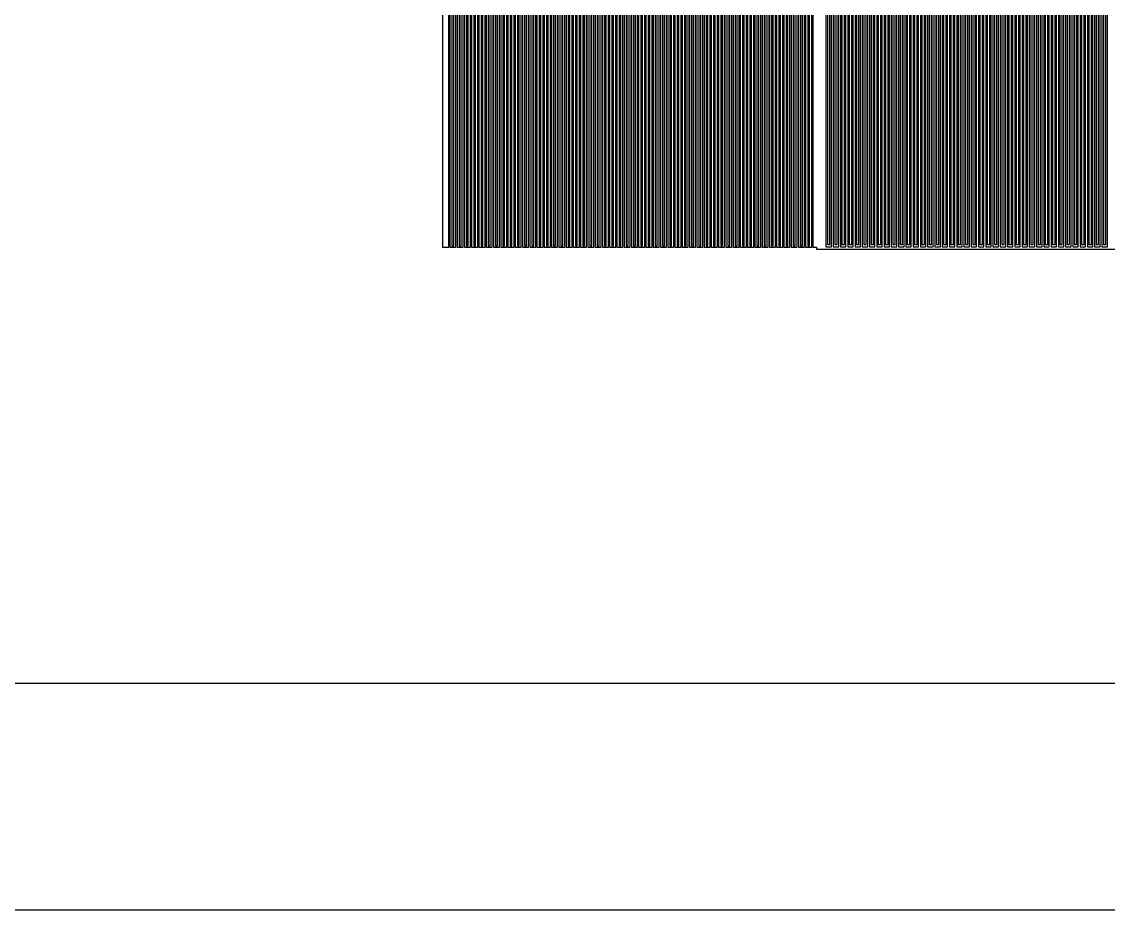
# Model space of a CAD drawing. Extents: x -2500 to 2500, y -2500 to 2500.
# Drawn here: x 0 to 1197, y -2500 to -1521 of the extents above; entities that cross this region are included whole.
import ezdxf

# ---------------------------------------------------------------- set-up
doc = ezdxf.new("R2010")
doc.units = 0
doc.layers.add('L0D0', color=1, linetype='CONTINUOUS')

msp = doc.modelspace()

# ---------------------------------------------------------------- linework, layer by layer
at = {"layer": 'L0D0'}
msp.add_lwpolyline([(-2500, -2500), (-2500, -2250), (-2250, -2250), (2250, -2250), (2250, 2250), (-2250, 2250), (-2250, -2250), (-2500, -2250), (-2500, 2500), (2500, 2500), (2500, -2500)], close=True, dxfattribs=at)
for points in [[(890, -1231), (890, -1767), (888, -1767), (888, -1231)], [(898, -1231), (898, -1767), (896, -1767), (896, -1231)], [(906, -1231), (906, -1767), (904, -1767), (904, -1231)], [(914, -1231), (914, -1767), (912, -1767), (912, -1231)], [(922, -1231), (922, -1767), (920, -1767), (920, -1231)], [(930, -1231), (930, -1767), (928, -1767), (928, -1231)], [(938, -1231), (938, -1767), (936, -1767), (936, -1231)], [(946, -1231), (946, -1767), (944, -1767), (944, -1231)], [(954, -1231), (954, -1767), (952, -1767), (952, -1231)], [(962, -1231), (962, -1767), (960, -1767), (960, -1231)], [(970, -1231), (970, -1767), (968, -1767), (968, -1231)], [(978, -1231), (978, -1767), (976, -1767), (976, -1231)], [(986, -1231), (986, -1767), (984, -1767), (984, -1231)], [(994, -1231), (994, -1767), (992, -1767), (992, -1231)], [(1002, -1231), (1002, -1767), (1000, -1767), (1000, -1231)], [(1010, -1231), (1010, -1767), (1008, -1767), (1008, -1231)], [(1018, -1231), (1018, -1767), (1016, -1767), (1016, -1231)], [(1026, -1231), (1026, -1767), (1024, -1767), (1024, -1231)], [(1034, -1231), (1034, -1767), (1032, -1767), (1032, -1231)], [(1042, -1231), (1042, -1767), (1040, -1767), (1040, -1231)], [(1050, -1231), (1050, -1767), (1048, -1767), (1048, -1231)], [(1058, -1231), (1058, -1767), (1056, -1767), (1056, -1231)], [(1066, -1231), (1066, -1767), (1064, -1767), (1064, -1231)], [(1074, -1231), (1074, -1767), (1072, -1767), (1072, -1231)], [(1082, -1231), (1082, -1767), (1080, -1767), (1080, -1231)], [(1090, -1231), (1090, -1767), (1088, -1767), (1088, -1231)], [(1098, -1231), (1098, -1767), (1096, -1767), (1096, -1231)], [(1106, -1231), (1106, -1767), (1104, -1767), (1104, -1231)], [(1114, -1231), (1114, -1767), (1112, -1767), (1112, -1231)], [(1122, -1231), (1122, -1767), (1120, -1767), (1120, -1231)], [(1130, -1231), (1130, -1767), (1128, -1767), (1128, -1231)], [(1138, -1231), (1138, -1767), (1136, -1767), (1136, -1231)], [(1146, -1231), (1146, -1767), (1144, -1767), (1144, -1231)], [(1154, -1231), (1154, -1767), (1152, -1767), (1152, -1231)], [(1162, -1231), (1162, -1767), (1160, -1767), (1160, -1231)], [(1170, -1231), (1170, -1767), (1168, -1767), (1168, -1231)], [(1178, -1231), (1178, -1767), (1176, -1767), (1176, -1231)], [(1186, -1231), (1186, -1767), (1184, -1767), (1184, -1231)], [(1194, -1231), (1194, -1767), (1192, -1767), (1192, -1231)], [(886, -1233), (886, -1769), (892, -1769), (892, -1233)], [(894, -1233), (894, -1769), (900, -1769), (900, -1233)], [(902, -1233), (902, -1769), (908, -1769), (908, -1233)], [(910, -1233), (910, -1769), (916, -1769), (916, -1233)], [(918, -1233), (918, -1769), (924, -1769), (924, -1233)], [(926, -1233), (926, -1769), (932, -1769), (932, -1233)], [(934, -1233), (934, -1769), (940, -1769), (940, -1233)], [(942, -1233), (942, -1769), (948, -1769), (948, -1233)], [(950, -1233), (950, -1769), (956, -1769), (956, -1233)], [(958, -1233), (958, -1769), (964, -1769), (964, -1233)], [(966, -1233), (966, -1769), (972, -1769), (972, -1233)], [(974, -1233), (974, -1769), (980, -1769), (980, -1233)], [(982, -1233), (982, -1769), (988, -1769), (988, -1233)], [(990, -1233), (990, -1769), (996, -1769), (996, -1233)], [(998, -1233), (998, -1769), (1004, -1769), (1004, -1233)], [(1006, -1233), (1006, -1769), (1012, -1769), (1012, -1233)], [(1014, -1233), (1014, -1769), (1020, -1769), (1020, -1233)], [(1022, -1233), (1022, -1769), (1028, -1769), (1028, -1233)], [(1030, -1233), (1030, -1769), (1036, -1769), (1036, -1233)], [(1038, -1233), (1038, -1769), (1044, -1769), (1044, -1233)], [(1046, -1233), (1046, -1769), (1052, -1769), (1052, -1233)], [(1054, -1233), (1054, -1769), (1060, -1769), (1060, -1233)], [(1062, -1233), (1062, -1769), (1068, -1769), (1068, -1233)], [(1070, -1233), (1070, -1769), (1076, -1769), (1076, -1233)], [(1078, -1233), (1078, -1769), (1084, -1769), (1084, -1233)], [(1086, -1233), (1086, -1769), (1092, -1769), (1092, -1233)], [(1094, -1233), (1094, -1769), (1100, -1769), (1100, -1233)], [(1102, -1233), (1102, -1769), (1108, -1769), (1108, -1233)], [(1110, -1233), (1110, -1769), (1116, -1769), (1116, -1233)], [(1118, -1233), (1118, -1769), (1124, -1769), (1124, -1233)], [(1126, -1233), (1126, -1769), (1132, -1769), (1132, -1233)], [(1134, -1233), (1134, -1769), (1140, -1769), (1140, -1233)], [(1142, -1233), (1142, -1769), (1148, -1769), (1148, -1233)], [(1150, -1233), (1150, -1769), (1156, -1769), (1156, -1233)], [(1158, -1233), (1158, -1769), (1164, -1769), (1164, -1233)], [(1166, -1233), (1166, -1769), (1172, -1769), (1172, -1233)], [(1174, -1233), (1174, -1769), (1180, -1769), (1180, -1233)], [(1182, -1233), (1182, -1769), (1188, -1769), (1188, -1233)], [(1190, -1233), (1190, -1769), (1196, -1769), (1196, -1233)], [(470, -1503), (470, -1770), (464, -1770), (464, -1503)], [(478, -1503), (478, -1770), (472, -1770), (472, -1503)], [(474, -1501), (474, -1768), (476, -1768), (476, -1501)], [(486, -1503), (486, -1770), (480, -1770), (480, -1503)], [(482, -1501), (482, -1768), (484, -1768), (484, -1501)], [(494, -1503), (494, -1770), (488, -1770), (488, -1503)], [(490, -1501), (490, -1768), (492, -1768), (492, -1501)], [(502, -1503), (502, -1770), (496, -1770), (496, -1503)], [(498, -1501), (498, -1768), (500, -1768), (500, -1501)], [(510, -1503), (510, -1770), (504, -1770), (504, -1503)], [(506, -1501), (506, -1768), (508, -1768), (508, -1501)], [(518, -1503), (518, -1770), (512, -1770), (512, -1503)], [(514, -1501), (514, -1768), (516, -1768), (516, -1501)], [(526, -1503), (526, -1770), (520, -1770), (520, -1503)], [(522, -1501), (522, -1768), (524, -1768), (524, -1501)], [(534, -1503), (534, -1770), (528, -1770), (528, -1503)], [(530, -1501), (530, -1768), (532, -1768), (532, -1501)], [(542, -1503), (542, -1770), (536, -1770), (536, -1503)], [(538, -1501), (538, -1768), (540, -1768), (540, -1501)], [(550, -1503), (550, -1770), (544, -1770), (544, -1503)], [(546, -1501), (546, -1768), (548, -1768), (548, -1501)], [(558, -1503), (558, -1770), (552, -1770), (552, -1503)], [(554, -1501), (554, -1768), (556, -1768), (556, -1501)], [(566, -1503), (566, -1770), (560, -1770), (560, -1503)], [(562, -1501), (562, -1768), (564, -1768), (564, -1501)], [(574, -1503), (574, -1770), (568, -1770), (568, -1503)], [(570, -1501), (570, -1768), (572, -1768), (572, -1501)], [(582, -1503), (582, -1770), (576, -1770), (576, -1503)], [(578, -1501), (578, -1768), (580, -1768), (580, -1501)], [(590, -1503), (590, -1770), (584, -1770), (584, -1503)], [(586, -1501), (586, -1768), (588, -1768), (588, -1501)], [(598, -1503), (598, -1770), (592, -1770), (592, -1503)], [(594, -1501), (594, -1768), (596, -1768), (596, -1501)], [(606, -1503), (606, -1770), (600, -1770), (600, -1503)], [(602, -1501), (602, -1768), (604, -1768), (604, -1501)], [(614, -1503), (614, -1770), (608, -1770), (608, -1503)], [(610, -1501), (610, -1768), (612, -1768), (612, -1501)], [(622, -1503), (622, -1770), (616, -1770), (616, -1503)], [(618, -1501), (618, -1768), (620, -1768), (620, -1501)], [(630, -1503), (630, -1770), (624, -1770), (624, -1503)], [(626, -1501), (626, -1768), (628, -1768), (628, -1501)], [(638, -1503), (638, -1770), (632, -1770), (632, -1503)], [(634, -1501), (634, -1768), (636, -1768), (636, -1501)], [(646, -1503), (646, -1770), (640, -1770), (640, -1503)], [(642, -1501), (642, -1768), (644, -1768), (644, -1501)], [(654, -1503), (654, -1770), (648, -1770), (648, -1503)], [(650, -1501), (650, -1768), (652, -1768), (652, -1501)], [(662, -1503), (662, -1770), (656, -1770), (656, -1503)], [(658, -1501), (658, -1768), (660, -1768), (660, -1501)], [(670, -1503), (670, -1770), (664, -1770), (664, -1503)], [(666, -1501), (666, -1768), (668, -1768), (668, -1501)], [(678, -1503), (678, -1770), (672, -1770), (672, -1503)], [(674, -1501), (674, -1768), (676, -1768), (676, -1501)], [(686, -1503), (686, -1770), (680, -1770), (680, -1503)], [(682, -1501), (682, -1768), (684, -1768), (684, -1501)], [(694, -1503), (694, -1770), (688, -1770), (688, -1503)], [(690, -1501), (690, -1768), (692, -1768), (692, -1501)], [(702, -1503), (702, -1770), (696, -1770), (696, -1503)], [(698, -1501), (698, -1768), (700, -1768), (700, -1501)], [(710, -1503), (710, -1770), (704, -1770), (704, -1503)], [(706, -1501), (706, -1768), (708, -1768), (708, -1501)], [(718, -1503), (718, -1770), (712, -1770), (712, -1503)], [(714, -1501), (714, -1768), (716, -1768), (716, -1501)], [(726, -1503), (726, -1770), (720, -1770), (720, -1503)], [(722, -1501), (722, -1768), (724, -1768), (724, -1501)], [(734, -1503), (734, -1770), (728, -1770), (728, -1503)], [(730, -1501), (730, -1768), (732, -1768), (732, -1501)], [(742, -1503), (742, -1770), (736, -1770), (736, -1503)], [(738, -1501), (738, -1768), (740, -1768), (740, -1501)], [(750, -1503), (750, -1770), (744, -1770), (744, -1503)], [(746, -1501), (746, -1768), (748, -1768), (748, -1501)], [(758, -1503), (758, -1770), (752, -1770), (752, -1503)], [(754, -1501), (754, -1768), (756, -1768), (756, -1501)], [(766, -1503), (766, -1770), (760, -1770), (760, -1503)], [(762, -1501), (762, -1768), (764, -1768), (764, -1501)], [(774, -1503), (774, -1770), (768, -1770), (768, -1503)], [(770, -1501), (770, -1768), (772, -1768), (772, -1501)], [(782, -1503), (782, -1770), (776, -1770), (776, -1503)], [(778, -1501), (778, -1768), (780, -1768), (780, -1501)], [(790, -1503), (790, -1770), (784, -1770), (784, -1503)], [(786, -1501), (786, -1768), (788, -1768), (788, -1501)], [(798, -1503), (798, -1770), (792, -1770), (792, -1503)], [(794, -1501), (794, -1768), (796, -1768), (796, -1501)], [(806, -1503), (806, -1770), (800, -1770), (800, -1503)], [(802, -1501), (802, -1768), (804, -1768), (804, -1501)], [(814, -1503), (814, -1770), (808, -1770), (808, -1503)], [(810, -1501), (810, -1768), (812, -1768), (812, -1501)], [(822, -1503), (822, -1770), (816, -1770), (816, -1503)], [(818, -1501), (818, -1768), (820, -1768), (820, -1501)], [(830, -1503), (830, -1770), (824, -1770), (824, -1503)], [(826, -1501), (826, -1768), (828, -1768), (828, -1501)], [(838, -1503), (838, -1770), (832, -1770), (832, -1503)], [(834, -1501), (834, -1768), (836, -1768), (836, -1501)], [(846, -1503), (846, -1770), (840, -1770), (840, -1503)], [(842, -1501), (842, -1768), (844, -1768), (844, -1501)], [(854, -1503), (854, -1770), (848, -1770), (848, -1503)], [(850, -1501), (850, -1768), (852, -1768), (852, -1501)], [(862, -1503), (862, -1770), (856, -1770), (856, -1503)], [(858, -1501), (858, -1768), (860, -1768), (860, -1501)], [(870, -1503), (870, -1770), (864, -1770), (864, -1503)], [(866, -1501), (866, -1768), (868, -1768), (868, -1501)], [(1208, -1772), (876, -1772), (876, -1770), (872, -1770), (872, -1503)]]:
    msp.add_lwpolyline(points, dxfattribs=at)

doc.saveas('drawing.dxf')
